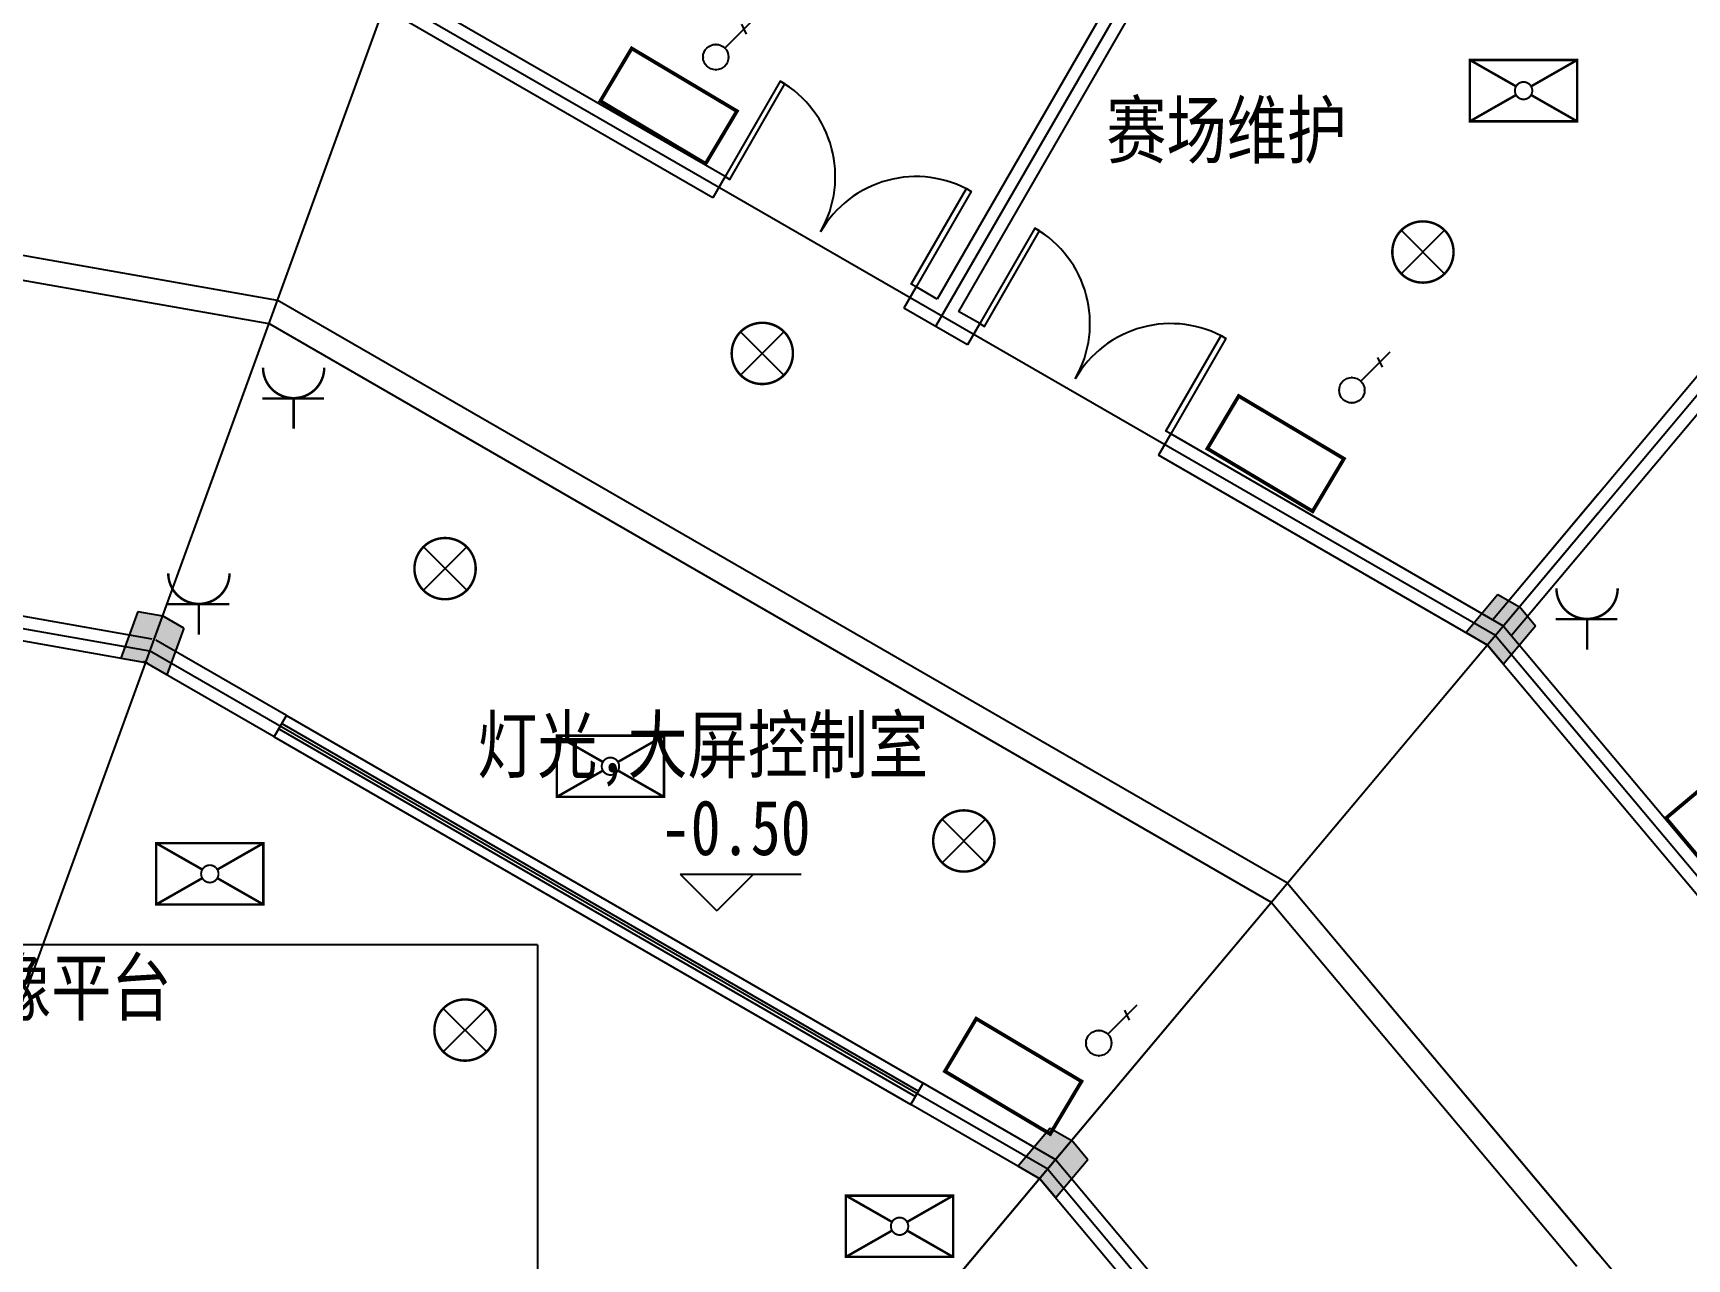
# Model space of a CAD drawing. Extents: x 23618587 to 48466785, y 42305484 to 86624613.
# Drawn here: x 24302861 to 24316359, y 43323030 to 43333036 of the extents above; entities that cross this region are included whole.
import ezdxf

# ---------------------------------------------------------------- set-up
doc = ezdxf.new("R2010")
doc.units = 0
doc.header["$MEASUREMENT"] = 0
doc.layers.get('0').update_dxf_attribs({"linetype": 'CONTINUOUS'})
for name, color, linetype in [('AC-W', 7, 'CONTINUOUS'), ('设备-动力', 3, 'CONTINUOUS'), ('设备-插座', 3, 'CONTINUOUS'), ('设备-照明', 3, 'CONTINUOUS'), ('设备-箱柜', 3, 'CONTINUOUS')]:
    doc.layers.add(name, color=color, linetype=linetype)
doc.styles.add('IDQSTYLE', font='simplex.shx', dxfattribs={"width": 0.7, "bigfont": 'hzfs1.shx'})
doc.styles.add('Q1', font='SimSun.ttf', dxfattribs={"width": 0.8, "height": 450})

# ---------------------------------------------------------------- blocks, each defined once
blk = doc.blocks.new('HC000426')
at = {"color": 0, "linetype": 'Continuous', "const_width": 0.3}
blk.add_lwpolyline([(5, 2.5), (-5, 2.5), (-5, -2.5), (5, -2.5)], close=True, dxfattribs=at)
at = {"color": 0, "style": 'IDQSTYLE', "width": 0.7}
blk.add_attdef('PSFHATT', (7, -2.5), '', height=2.5, dxfattribs=at)
blk = doc.blocks.new('HC002297100793')
at = {"color": 0}
for p, q in [((0.74, 1.78), (3.12, 4.17)), ((2.09, 3.72), (2.47, 2.92))]:
    blk.add_line(p, q, dxfattribs=at)
blk.add_circle((0, 1.04), 1.04, dxfattribs=at)
for p in [(0, 2.08), (-1.04, 1.04), (0, 0), (1.04, 1.04)]:
    blk.add_point(p, dxfattribs=at)
at = {"color": 0, "width": 0.7}
blk.add_attdef('PSFHATT', (3.15, 0), '', height=0.025, dxfattribs=at)
blk = doc.blocks.new('HC001494')
at = {"color": 0, "linetype": 'Continuous'}
for p, q in [((-1.77, 1.77), (1.77, -1.77)), ((1.77, 1.77), (-1.77, -1.77))]:
    blk.add_line(p, q, dxfattribs=at)
at = {"color": 0, "linetype": 'Continuous', "const_width": 0.2}
blk.add_lwpolyline([(1.77, -1.77, 0.198912), (2.5, 0, 0.198912), (1.77, 1.77, 0.198912), (0, 2.5, 0.198912), (-1.77, 1.77, 0.198912), (-2.5, 0, 0.198912), (-1.77, -1.77, 0.198912), (0, -2.5, 0.198912)], format="xyb", close=True, dxfattribs=at)
at = {"color": 0, "style": 'IDQSTYLE', "width": 0.7}
blk.add_attdef('PSFHATT', (4.5, -2.5), '', height=2.5, dxfattribs=at)
blk = doc.blocks.new('HC000704')
at = {"color": 0, "linetype": 'Continuous', "const_width": 0.2}
for points in [[(-0.61, 0.35), (-4.38, 2.5)], [(-4.38, 2.5), (4.37, 2.5), (4.37, -2.5), (-4.38, -2.5), (-4.38, 2.5)], [(4.37, 2.5), (0.61, 0.35)], [(-0.61, -0.35), (-4.38, -2.5)], [(0.61, -0.35), (4.37, -2.5)]]:
    blk.add_lwpolyline(points, dxfattribs=at)
at = {"color": 0, "linetype": 'Continuous', "const_width": 0.16}
blk.add_lwpolyline([(0, -0.71, 0.198912), (0.5, -0.5, 0.198912), (0.71, 0, 0.198912), (0.5, 0.5, 0.198912), (0, 0.71, 0.198912), (-0.5, 0.5, 0.198912), (-0.71, 0, 0.198912), (-0.5, -0.5, 0.198912)], format="xyb", close=True, dxfattribs=at)
at = {"color": 0, "style": 'IDQSTYLE', "width": 0.7}
blk.add_attdef('PSFHATT', (6.37, -2.5), '', height=2.5, dxfattribs=at)
blk = doc.blocks.new('HC000133')
at = {"color": 0, "linetype": 'Continuous', "const_width": 0.2}
blk.add_lwpolyline([(-2.5, 5, 0.198912), (-1.77, 3.23, 0.198912), (0, 2.5, 0.198912), (1.77, 3.23, 0.198912), (2.5, 5)], format="xyb", dxfattribs=at)
for points in [[(-2.55, 2.48), (2.48, 2.48)], [(0, 2.5), (0, 0)]]:
    blk.add_lwpolyline(points, dxfattribs=at)
at = {"color": 0, "style": 'IDQSTYLE', "width": 0.7}
blk.add_attdef('PSFHATT', (4.5, 0), '', height=2.5, dxfattribs=at)

msp = doc.modelspace()

# ---------------------------------------------------------------- linework, layer by layer
at = {"layer": 'AC-W', "color": 7, "ltscale": 300}
for p, q in [((24311449.10486, 43348976.79392), (24296987.14862, 43309242.89571)), ((24311449.10486, 43348976.79392), (24296987.14862, 43309242.89571)), ((24327829.91289, 43343650.12975), (24298958.8155, 43309242.89571)), ((24313126.76417, 43335663.84528), (24310226.76417, 43330640.89794)), ((24313126.76417, 43335663.84528), (24310226.76417, 43330640.89794)), ((24314796.79205, 43328117.86116), (24305756.73629, 43333337.13979)), ((24314796.79205, 43328117.86116), (24305756.73629, 43333337.13979)), ((24295476.76417, 43329463.38721), (24303811.8767, 43327993.68198)), ((24295476.76417, 43329463.38721), (24303811.8767, 43327993.68198)), ((24315631.94022, 43329113.15199), (24298958.8155, 43309242.89571)), ((24314796.79205, 43328117.86116), (24315631.94022, 43327122.57033)), ((24314796.79205, 43328117.86116), (24321506.56732, 43320121.46238)), ((24311141.65164, 43323761.83445), (24303811.8767, 43327993.68198)), ((24311141.65164, 43323761.83445), (24303811.8767, 43327993.68198)), ((24311141.65164, 43323761.83445), (24315631.94022, 43318410.5169)), ((24311141.65164, 43323761.83445), (24316582.00997, 43317278.26787))]:
    msp.add_line(p, q, dxfattribs=at)
at = {"layer": 'AC-W', "color": 7, "ltscale": 5000}
for p, q in [((24312940.16163, 43335540.6402), (24310240.16163, 43330864.10302)), ((24312940.16163, 43335540.6402), (24310240.16163, 43330864.10302)), ((24313113.36671, 43335440.6402), (24310413.36671, 43330764.10302)), ((24313113.36671, 43335440.6402), (24310413.36671, 43330764.10302)), ((24308508.11082, 43331864.10302), (24305967.34297, 43333331.01602)), ((24308508.11082, 43331864.10302), (24305967.34297, 43333331.01602)), ((24308408.11082, 43331690.89794), (24305722.00665, 43333241.7209)), ((24308408.11082, 43331690.89794), (24305722.00665, 43333241.7209)), ((24318298.72357, 43332446.87302), (24314774.12389, 43328246.41869)), ((24318451.93246, 43332318.3155), (24314927.33278, 43328117.86116)), ((24308508.11082, 43331864.10302), (24308408.11082, 43331690.89794)), ((24308508.11082, 43331864.10302), (24308408.11082, 43331690.89794)), ((24300805.39063, 43331570.08643), (24304853.76576, 43330856.24867)), ((24300805.39063, 43331570.08643), (24304853.76576, 43330856.24867)), ((24300805.39063, 43331570.08643), (24304853.76576, 43330856.24867)), ((24300805.39063, 43331570.08643), (24304853.76576, 43330856.24867)), ((24300967.62254, 43331338.39525), (24304784.30649, 43330665.41089)), ((24300967.62254, 43331338.39525), (24304784.30649, 43330665.41089)), ((24300967.62254, 43331338.39525), (24304784.30649, 43330665.41089)), ((24300967.62254, 43331338.39525), (24304784.30649, 43330665.41089)), ((24310066.95655, 43330964.10302), (24309966.95655, 43330790.89794)), ((24310066.95655, 43330964.10302), (24309966.95655, 43330790.89794)), ((24310240.16163, 43330864.10302), (24310066.95655, 43330964.10302)), ((24310240.16163, 43330864.10302), (24310066.95655, 43330964.10302)), ((24313099.76257, 43326095.42019), (24304853.76576, 43330856.24867)), ((24313099.76257, 43326095.42019), (24304853.76576, 43330856.24867)), ((24313099.76257, 43326095.42019), (24304853.76576, 43330856.24867)), ((24313099.76257, 43326095.42019), (24304853.76576, 43330856.24867)), ((24310486.57179, 43330490.89794), (24309966.95655, 43330790.89794)), ((24310486.57179, 43330490.89794), (24309966.95655, 43330790.89794)), ((24310586.57179, 43330664.10302), (24310413.36671, 43330764.10302)), ((24310586.57179, 43330664.10302), (24310413.36671, 43330764.10302)), ((24312969.22185, 43325939.84781), (24304784.30649, 43330665.41089)), ((24312969.22185, 43325939.8478), (24304784.30649, 43330665.41089)), ((24312969.22185, 43325939.84781), (24304784.30649, 43330665.41089)), ((24312969.22185, 43325939.8478), (24304784.30649, 43330665.41089)), ((24310586.57179, 43330664.10302), (24310486.57179, 43330490.89794)), ((24310586.57179, 43330664.10302), (24310486.57179, 43330490.89794)), ((24312145.41752, 43329764.10302), (24312045.41752, 43329590.89794)), ((24312145.41752, 43329764.10302), (24312045.41752, 43329590.89794)), ((24314862.06241, 43328195.64735), (24312145.41752, 43329764.10302)), ((24314862.06241, 43328195.64735), (24312145.41752, 43329764.10302)), ((24314731.52169, 43328040.07497), (24312045.41752, 43329590.89794)), ((24314731.52169, 43328040.07497), (24312045.41752, 43329590.89794)), ((24315631.94022, 43329268.72438), (24314774.12389, 43328246.41869)), ((24315631.94022, 43328957.57961), (24314927.33278, 43328117.86116)), ((24302616.10913, 43328306.07073), (24303829.24151, 43328092.16276)), ((24302616.10913, 43328306.07073), (24303829.24151, 43328092.16276)), ((24302616.10913, 43328306.07073), (24303829.24151, 43328092.16276)), ((24302616.10913, 43328306.07073), (24303829.24151, 43328092.16276)), ((24314862.06241, 43328195.64735), (24315631.94022, 43327278.14272)), ((24314862.06241, 43328195.64735), (24316878.43015, 43325792.63386)), ((24302581.37949, 43328109.10918), (24303794.51188, 43327895.20121)), ((24302581.37949, 43328109.10918), (24303794.51188, 43327895.20121)), ((24302581.37949, 43328109.10918), (24303794.51188, 43327895.20121)), ((24302581.37949, 43328109.10918), (24303794.51188, 43327895.20121)), ((24304928.68844, 43327464.36048), (24303861.8767, 43328080.28453)), ((24304928.68844, 43327464.36048), (24303861.8767, 43328080.28453)), ((24304928.68844, 43327464.36048), (24303861.8767, 43328080.28452)), ((24304928.68844, 43327464.36048), (24303861.8767, 43328080.28452)), ((24304828.68844, 43327291.1554), (24303761.8767, 43327907.07944)), ((24304828.68844, 43327291.1554), (24303761.8767, 43327907.07944)), ((24304828.68844, 43327291.1554), (24303761.8767, 43327907.07944)), ((24304828.68844, 43327291.1554), (24303761.8767, 43327907.07944)), ((24314731.52169, 43328040.07497), (24315631.94022, 43326966.99795)), ((24314731.52169, 43328040.07497), (24316725.22126, 43325664.07634)), ((24304828.68844, 43327291.1554), (24304928.6886, 43327464.36076)), ((24304828.68844, 43327291.1554), (24304928.6886, 43327464.36076)), ((24304828.68844, 43327291.1554), (24304928.6886, 43327464.36076)), ((24304828.68844, 43327291.1554), (24304928.6886, 43327464.36076)), ((24313099.76257, 43326095.42019), (24315631.94022, 43323077.68838)), ((24313099.76257, 43326095.42019), (24315631.94022, 43323077.68838)), ((24313099.76257, 43326095.42019), (24315742.15219, 43322946.34288)), ((24313099.76257, 43326095.42019), (24315742.15219, 43322946.34287)), ((24312969.22185, 43325939.84781), (24315460.38578, 43322970.99424)), ((24312969.22185, 43325939.84781), (24315460.38578, 43322970.99424)), ((24312969.22185, 43325939.8478), (24315460.38578, 43322970.99424)), ((24312969.22185, 43325939.8478), (24315460.38578, 43322970.99424)), ((24310024.84086, 43324291.1554), (24310124.84102, 43324464.36076)), ((24310024.84086, 43324291.1554), (24310124.84102, 43324464.36076)), ((24310024.84086, 43324291.1554), (24310124.84102, 43324464.36076)), ((24310024.84086, 43324291.1554), (24310124.84102, 43324464.36076)), ((24311206.922, 43323839.62064), (24310124.84086, 43324464.36048)), ((24311206.922, 43323839.62064), (24310124.84086, 43324464.36048)), ((24311206.922, 43323839.62064), (24310124.84086, 43324464.36048)), ((24311206.922, 43323839.62064), (24310124.84086, 43324464.36048)), ((24311076.38128, 43323684.04826), (24310024.84086, 43324291.1554)), ((24311076.38128, 43323684.04826), (24310024.84086, 43324291.1554)), ((24311076.38128, 43323684.04826), (24310024.84086, 43324291.1554)), ((24311076.38128, 43323684.04826), (24310024.84086, 43324291.1554)), ((24311206.922, 43323839.62064), (24313392.06578, 43321235.4677)), ((24311206.922, 43323839.62064), (24313392.06578, 43321235.4677)), ((24311206.922, 43323839.62064), (24313392.06578, 43321235.4677)), ((24311206.922, 43323839.62064), (24313392.06578, 43321235.4677)), ((24311076.38128, 43323684.04826), (24313367.41441, 43320953.70129)), ((24311076.38128, 43323684.04826), (24313367.41441, 43320953.70128)), ((24311076.38128, 43323684.04826), (24313367.41441, 43320953.70129)), ((24311076.38128, 43323684.04826), (24313367.41441, 43320953.70128))]:
    msp.add_line(p, q, dxfattribs=at)
at = {"layer": 'AC-W', "color": 7, "ltscale": 1500}
for p in [(24295476.76417, 43329463.38721), (24295476.76417, 43329463.38721), (24311141.65164, 43323761.83445), (24311141.65164, 43323761.83445)]:
    msp.add_line(p, (24303811.8767, 43327993.68198), dxfattribs=at)
at = {"layer": 'AC-W', "color": 7, "ltscale": 1000}
for p, q in [((24314816.72627, 43328452.7625), (24314555.64481, 43328141.61773)), ((24314816.72627, 43328452.7625), (24314555.64481, 43328141.61773)), ((24303716.0656, 43328315.20405), (24303577.14706, 43327933.52849)), ((24303716.0656, 43328315.20405), (24303577.14706, 43327933.52849)), ((24303716.0656, 43328315.20405), (24303577.14706, 43327933.52849)), ((24303716.0656, 43328315.20405), (24303577.14706, 43327933.52849)), ((24304091.94265, 43328178.39599), (24303953.02411, 43327796.72043)), ((24304091.94265, 43328178.39599), (24303953.02411, 43327796.72043)), ((24304091.94265, 43328178.39599), (24303953.02411, 43327796.72043)), ((24304091.94265, 43328178.39599), (24303953.02411, 43327796.72043)), ((24315123.14404, 43328195.64745), (24314862.06258, 43327884.50269)), ((24315123.14404, 43328195.64745), (24314862.06258, 43327884.50269)), ((24311161.58586, 43324096.73578), (24310900.5044, 43323785.59102)), ((24311161.58586, 43324096.73578), (24310900.5044, 43323785.59102)), ((24311161.58586, 43324096.73578), (24310900.5044, 43323785.59102)), ((24311161.58586, 43324096.73578), (24310900.5044, 43323785.59102)), ((24311468.00363, 43323839.62074), (24311206.92217, 43323528.47597)), ((24311468.00363, 43323839.62074), (24311206.92217, 43323528.47597)), ((24311468.00363, 43323839.62074), (24311206.92217, 43323528.47597)), ((24311468.00363, 43323839.62074), (24311206.92217, 43323528.47597))]:
    msp.add_line(p, q, dxfattribs=at)
at = {"layer": 'AC-W', "color": 7}
for p, q in [((24314816.72627, 43328452.7625), (24314992.60331, 43328351.21984)), ((24314816.72627, 43328452.7625), (24314992.60331, 43328351.21984)), ((24303716.0656, 43328315.20405), (24303916.0656, 43328279.93865)), ((24303716.0656, 43328315.20405), (24303916.0656, 43328279.93865)), ((24303716.0656, 43328315.20405), (24303916.0656, 43328279.93865)), ((24303716.0656, 43328315.20405), (24303916.0656, 43328279.93865)), ((24315123.14404, 43328195.64745), (24314992.60331, 43328351.21984)), ((24315123.14404, 43328195.64745), (24314992.60331, 43328351.21984)), ((24304091.94265, 43328178.39599), (24303916.0656, 43328279.93865)), ((24304091.94265, 43328178.39599), (24303916.0656, 43328279.93865)), ((24304091.94265, 43328178.39599), (24303916.0656, 43328279.93865)), ((24304091.94265, 43328178.39599), (24303916.0656, 43328279.93865)), ((24314555.64481, 43328141.61773), (24314731.52186, 43328040.07507)), ((24314555.64481, 43328141.61773), (24314731.52186, 43328040.07507)), ((24303577.14706, 43327933.52849), (24303777.14706, 43327898.2631)), ((24303577.14706, 43327933.52849), (24303777.14706, 43327898.26309)), ((24303577.14706, 43327933.52849), (24303777.14706, 43327898.2631)), ((24303577.14706, 43327933.52849), (24303777.14706, 43327898.26309)), ((24314862.06258, 43327884.50269), (24314731.52186, 43328040.07507)), ((24314862.06258, 43327884.50269), (24314731.52186, 43328040.07507)), ((24303953.02411, 43327796.72043), (24303777.14706, 43327898.2631)), ((24303953.02411, 43327796.72043), (24303777.14706, 43327898.2631)), ((24303953.02411, 43327796.72043), (24303777.14706, 43327898.26309)), ((24303953.02411, 43327796.72043), (24303777.14706, 43327898.26309)), ((24304891.1886, 43327399.40885), (24310087.34102, 43324399.40885)), ((24304891.1886, 43327399.40885), (24310087.34102, 43324399.40885)), ((24304891.1886, 43327399.40885), (24310087.34102, 43324399.40885)), ((24304891.1886, 43327399.40885), (24310087.34102, 43324399.40885)), ((24304928.6886, 43327464.36076), (24310124.84102, 43324464.36076)), ((24304928.6886, 43327464.36076), (24310124.84102, 43324464.36076)), ((24304928.6886, 43327464.36076), (24310124.84102, 43324464.36076)), ((24304928.6886, 43327464.36076), (24310124.84102, 43324464.36076)), ((24304828.6886, 43327291.15568), (24310024.84102, 43324291.15568)), ((24304828.6886, 43327291.15568), (24310024.84102, 43324291.15568)), ((24304828.6886, 43327291.15568), (24310024.84102, 43324291.15568)), ((24304828.6886, 43327291.15568), (24310024.84102, 43324291.15568)), ((24304866.1886, 43327356.10758), (24310062.34102, 43324356.10758)), ((24304866.1886, 43327356.10758), (24310062.34102, 43324356.10758)), ((24304866.1886, 43327356.10758), (24310062.34102, 43324356.10758)), ((24304866.1886, 43327356.10758), (24310062.34102, 43324356.10758)), ((24308141.17163, 43326171.35185), (24309129.93149, 43326171.35185)), ((24308141.17163, 43326171.35185), (24308441.17163, 43325871.35185)), ((24308141.17163, 43326171.35185), (24309129.93149, 43326171.35185)), ((24308141.17163, 43326171.35185), (24308441.17163, 43325871.35185)), ((24308141.17164, 43326171.35185), (24309129.93149, 43326171.35185)), ((24308141.17164, 43326171.35185), (24308441.17164, 43325871.35185)), ((24308141.17164, 43326171.35185), (24309129.93149, 43326171.35185)), ((24308141.17164, 43326171.35185), (24308441.17164, 43325871.35185)), ((24308741.17163, 43326171.35185), (24308441.17163, 43325871.35185)), ((24308741.17163, 43326171.35185), (24308441.17163, 43325871.35185)), ((24308741.17164, 43326171.35185), (24308441.17164, 43325871.35185)), ((24308741.17164, 43326171.35185), (24308441.17164, 43325871.35185)), ((24306976.76417, 43325593.14853), (24283976.76417, 43325593.14852)), ((24306976.76417, 43325593.14853), (24293797.68593, 43325593.14852)), ((24306976.76417, 43325593.14853), (24306976.76417, 43309242.89571)), ((24306976.76417, 43325593.14853), (24306976.76417, 43309242.89571)), ((24311161.58586, 43324096.73578), (24311337.4629, 43323995.19312)), ((24311161.58586, 43324096.73578), (24311337.4629, 43323995.19312)), ((24311161.58586, 43324096.73578), (24311337.4629, 43323995.19312)), ((24311161.58586, 43324096.73578), (24311337.4629, 43323995.19312)), ((24311468.00363, 43323839.62074), (24311337.4629, 43323995.19312)), ((24311468.00363, 43323839.62074), (24311337.4629, 43323995.19312)), ((24311468.00363, 43323839.62074), (24311337.4629, 43323995.19312)), ((24311468.00363, 43323839.62074), (24311337.4629, 43323995.19312)), ((24310900.5044, 43323785.59102), (24311076.38145, 43323684.04835)), ((24310900.5044, 43323785.59102), (24311076.38145, 43323684.04835)), ((24310900.5044, 43323785.59102), (24311076.38145, 43323684.04835)), ((24310900.5044, 43323785.59102), (24311076.38145, 43323684.04835)), ((24311206.92217, 43323528.47597), (24311076.38145, 43323684.04835)), ((24311206.92217, 43323528.47597), (24311076.38145, 43323684.04835)), ((24311206.92217, 43323528.47597), (24311076.38145, 43323684.04835)), ((24311206.92217, 43323528.47597), (24311076.38145, 43323684.04835))]:
    msp.add_line(p, q, dxfattribs=at)
for points in [[(24308508.11082, 43331864.10302), (24308547.08196, 43331841.60302), (24308997.08196, 43332621.02588), (24308958.11082, 43332643.52588)], [(24308508.11082, 43331864.10302), (24308547.08196, 43331841.60302), (24308997.08196, 43332621.02588), (24308958.11082, 43332643.52588)], [(24310066.95655, 43330964.10302), (24310027.9854, 43330986.60302), (24310477.9854, 43331766.02588), (24310516.95655, 43331743.52588)], [(24310066.95655, 43330964.10302), (24310027.9854, 43330986.60302), (24310477.9854, 43331766.02588), (24310516.95655, 43331743.52588)], [(24310586.57179, 43330664.10302), (24310625.54293, 43330641.60302), (24311075.54293, 43331421.02588), (24311036.57179, 43331443.52588)], [(24310586.57179, 43330664.10302), (24310625.54293, 43330641.60302), (24311075.54293, 43331421.02588), (24311036.57179, 43331443.52588)], [(24312145.41752, 43329764.10302), (24312106.44637, 43329786.60302), (24312556.44637, 43330566.02588), (24312595.41752, 43330543.52588)], [(24312145.41752, 43329764.10302), (24312106.44637, 43329786.60302), (24312556.44637, 43330566.02588), (24312595.41752, 43330543.52588)]]:
    msp.add_lwpolyline(points, close=True, dxfattribs=at)
at = {"layer": 'AC-W', "color": 7, "ltscale": 300}
for centre, radius, start, end in [((24162246.90911, 42870268.06754), 513099.72014, 62.6224147924, 75.1443656534), ((24150982.49453, 42831626.35527), 541522.67138, 66.0871772528, 74.4564383749)]:
    msp.add_arc(centre, radius, start, end, dxfattribs=at)
at = {"layer": 'AC-W', "color": 7}
for centre, radius, start, end in [((24148759.7883, 42835660.74182), 530172.67138, 79.4743453433, 79.4743453433), ((24148766.30591, 42835659.45113), 530172.67138, 78.1227654299, 78.1227654299), ((24148779.34207, 42835656.52904), 530172.67138, 76.2090487924, 76.2090487924), ((24308508.11082, 43331864.10302), 900, 330.000000004, 60), ((24308508.11082, 43331864.10302), 900, 330.000000004, 60), ((24310066.95655, 43330964.10302), 900, 60, 150.000000004), ((24310066.95655, 43330964.10302), 900, 60, 150.000000004), ((24310586.57179, 43330664.10302), 900, 330.000000004, 60), ((24310586.57179, 43330664.10302), 900, 330.000000004, 60), ((24312145.41752, 43329764.10302), 900, 60, 150.000000004), ((24312145.41752, 43329764.10302), 900, 60, 150.000000004)]:
    msp.add_arc(centre, radius, start, end, dxfattribs=at)
for points in [[(24314992.60331, 43328351.21984), (24314816.72627, 43328452.7625), (24314731.52186, 43328040.07507), (24314555.64481, 43328141.61773)], [(24314992.60331, 43328351.21984), (24314816.72627, 43328452.7625), (24314731.52186, 43328040.07507), (24314555.64481, 43328141.61773)], [(24303916.0656, 43328279.93865), (24303716.0656, 43328315.20405), (24303777.14706, 43327898.2631), (24303577.14706, 43327933.52849)], [(24303916.0656, 43328279.93865), (24303716.0656, 43328315.20405), (24303777.14706, 43327898.26309), (24303577.14706, 43327933.52849)], [(24303916.0656, 43328279.93865), (24303716.0656, 43328315.20405), (24303777.14706, 43327898.2631), (24303577.14706, 43327933.52849)], [(24303916.0656, 43328279.93865), (24303716.0656, 43328315.20405), (24303777.14706, 43327898.26309), (24303577.14706, 43327933.52849)], [(24315123.14404, 43328195.64745), (24314992.60331, 43328351.21984), (24314862.06258, 43327884.50269), (24314731.52186, 43328040.07507)], [(24315123.14404, 43328195.64745), (24314992.60331, 43328351.21984), (24314862.06258, 43327884.50269), (24314731.52186, 43328040.07507)], [(24304091.94265, 43328178.39599), (24303916.0656, 43328279.93865), (24303953.02411, 43327796.72043), (24303777.14706, 43327898.2631)], [(24304091.94265, 43328178.39599), (24303916.0656, 43328279.93865), (24303953.02411, 43327796.72043), (24303777.14706, 43327898.26309)], [(24304091.94265, 43328178.39599), (24303916.0656, 43328279.93865), (24303953.02411, 43327796.72043), (24303777.14706, 43327898.2631)], [(24304091.94265, 43328178.39599), (24303916.0656, 43328279.93865), (24303953.02411, 43327796.72043), (24303777.14706, 43327898.26309)], [(24311337.4629, 43323995.19312), (24311161.58586, 43324096.73578), (24311076.38145, 43323684.04835), (24310900.5044, 43323785.59102)], [(24311337.4629, 43323995.19312), (24311161.58586, 43324096.73578), (24311076.38145, 43323684.04835), (24310900.5044, 43323785.59102)], [(24311337.4629, 43323995.19312), (24311161.58586, 43324096.73578), (24311076.38145, 43323684.04835), (24310900.5044, 43323785.59102)], [(24311337.4629, 43323995.19312), (24311161.58586, 43324096.73578), (24311076.38145, 43323684.04835), (24310900.5044, 43323785.59102)], [(24311468.00363, 43323839.62074), (24311337.4629, 43323995.19312), (24311206.92217, 43323528.47597), (24311076.38145, 43323684.04835)], [(24311468.00363, 43323839.62074), (24311337.4629, 43323995.19312), (24311206.92217, 43323528.47597), (24311076.38145, 43323684.04835)], [(24311468.00363, 43323839.62074), (24311337.4629, 43323995.19312), (24311206.92217, 43323528.47597), (24311076.38145, 43323684.04835)], [(24311468.00363, 43323839.62074), (24311337.4629, 43323995.19312), (24311206.92217, 43323528.47597), (24311076.38145, 43323684.04835)]]:
    msp.add_solid(points, dxfattribs=at)

# ---------------------------------------------------------------- block references
at = {"layer": '设备-动力', "xscale": 100, "yscale": 100, "zscale": 100}
for p in [(24315025.62073, 43332565.51197), (24307572.97876, 43327050.91693), (24304303.34717, 43326172.81694), (24309932.72526, 43323296.2666)]:
    msp.add_blockref('HC000704', p, dxfattribs=at)
at = {"layer": '设备-插座', "xscale": 100, "yscale": 100, "zscale": 100}
for p in [(24304987.36983, 43329805.67784), (24304214.10361, 43328126.24027), (24315543.75826, 43328003.53713)]:
    msp.add_blockref('HC000133', p, dxfattribs=at)
at = {"layer": '设备-照明', "xscale": 100, "yscale": 100, "zscale": 100}
for p in [(24308432.87862, 43332735.65905), (24313624.07571, 43330016.1499), (24311558.62242, 43324687.31998)]:
    msp.add_blockref('HC002297100793', p, dxfattribs=at)
at = {"layer": '设备-照明', "color": 3, "xscale": 100, "yscale": 100, "zscale": 100}
for p in [(24314204.02537, 43331248.54294), (24308812.45033, 43330420.76662), (24306223.38756, 43328664.20399), (24310457.02012, 43326441.06361), (24306386.0948, 43324897.68093)]:
    msp.add_blockref('HC001494', p, dxfattribs=at)
at = {"layer": '设备-箱柜', "color": 142, "extrusion": (-2.78703e-12, -4.68321e-12, -1), "yscale": 100, "zscale": 100, "rotation": 210.7863368422443}
for p, xscale in [((-24308048.14575, 43332439.7833, -0.00027), 99.99999999999994), ((-24313002.15172, 43329602.65055, -0.00027), 99.99999999999996), ((-24310860.15558, 43324519.9755, -0.00027), 99.99999999999996)]:
    msp.add_blockref('HC000426', p, dxfattribs=dict(at, xscale=xscale))
at = {"layer": '设备-箱柜', "color": 142, "xscale": 99.99999999999993, "yscale": 100, "zscale": 100, "rotation": 310.0000000028318}
msp.add_blockref('HC000426', (24316701.09491, 43326404.92056, 0.00024), dxfattribs=at)

# ---------------------------------------------------------------- texts
at = {"layer": 'AC-W', "color": 7, "style": 'Q1', "width": 0.8}
for s, p in [('赛场维护', (24311619.8229, 43332018.71947)), ('赛场维护', (24311619.8229, 43332018.71947)), ('灯光,大屏控制室', (24306485.11199, 43327001.69815)), ('灯光,大屏控制室', (24306485.11199, 43327001.69815)), ('-0.50', (24307982.6064, 43326326.05525)), ('-0.50', (24307982.6064, 43326326.05525)), ('摄像平台', (24302026.22997, 43325021.76255)), ('摄像平台', (24302026.22997, 43325021.76255))]:
    msp.add_text(s, height=450, dxfattribs=at).set_placement(p)

doc.saveas('drawing.dxf')
